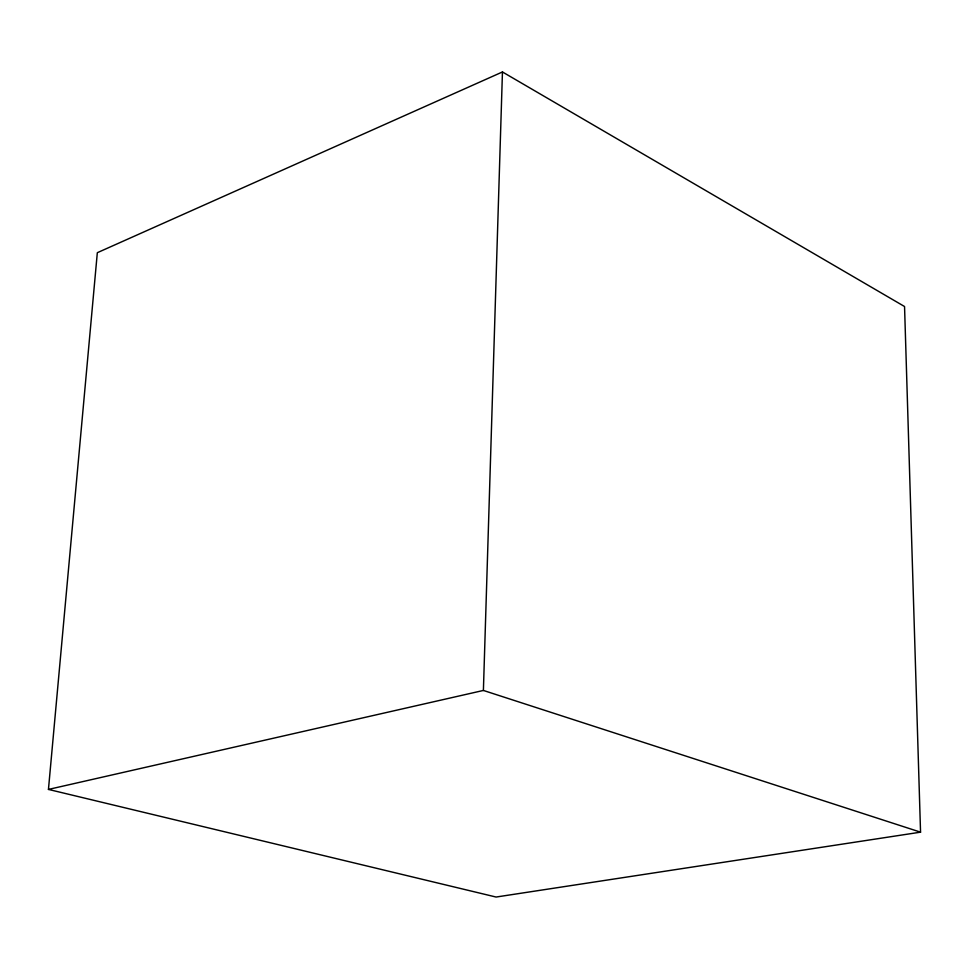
<?xml version="1.0" encoding="UTF-8"?>
<svg xmlns="http://www.w3.org/2000/svg" width="969" height="969" viewBox="0 0 969 969"><rect width="100%" height="100%" fill="white"/><g stroke="black" fill="none" stroke-linecap="round" stroke-linejoin="round"><path stroke-width="1.45" d="M920.55 832.165L483.398 690.449L502.451 71.96L97.324 252.703L48.45 789.42L496.08 897.04L920.55 832.165L904.549 306.519L502.451 71.96M48.45 789.42L483.398 690.449"/></g></svg>
